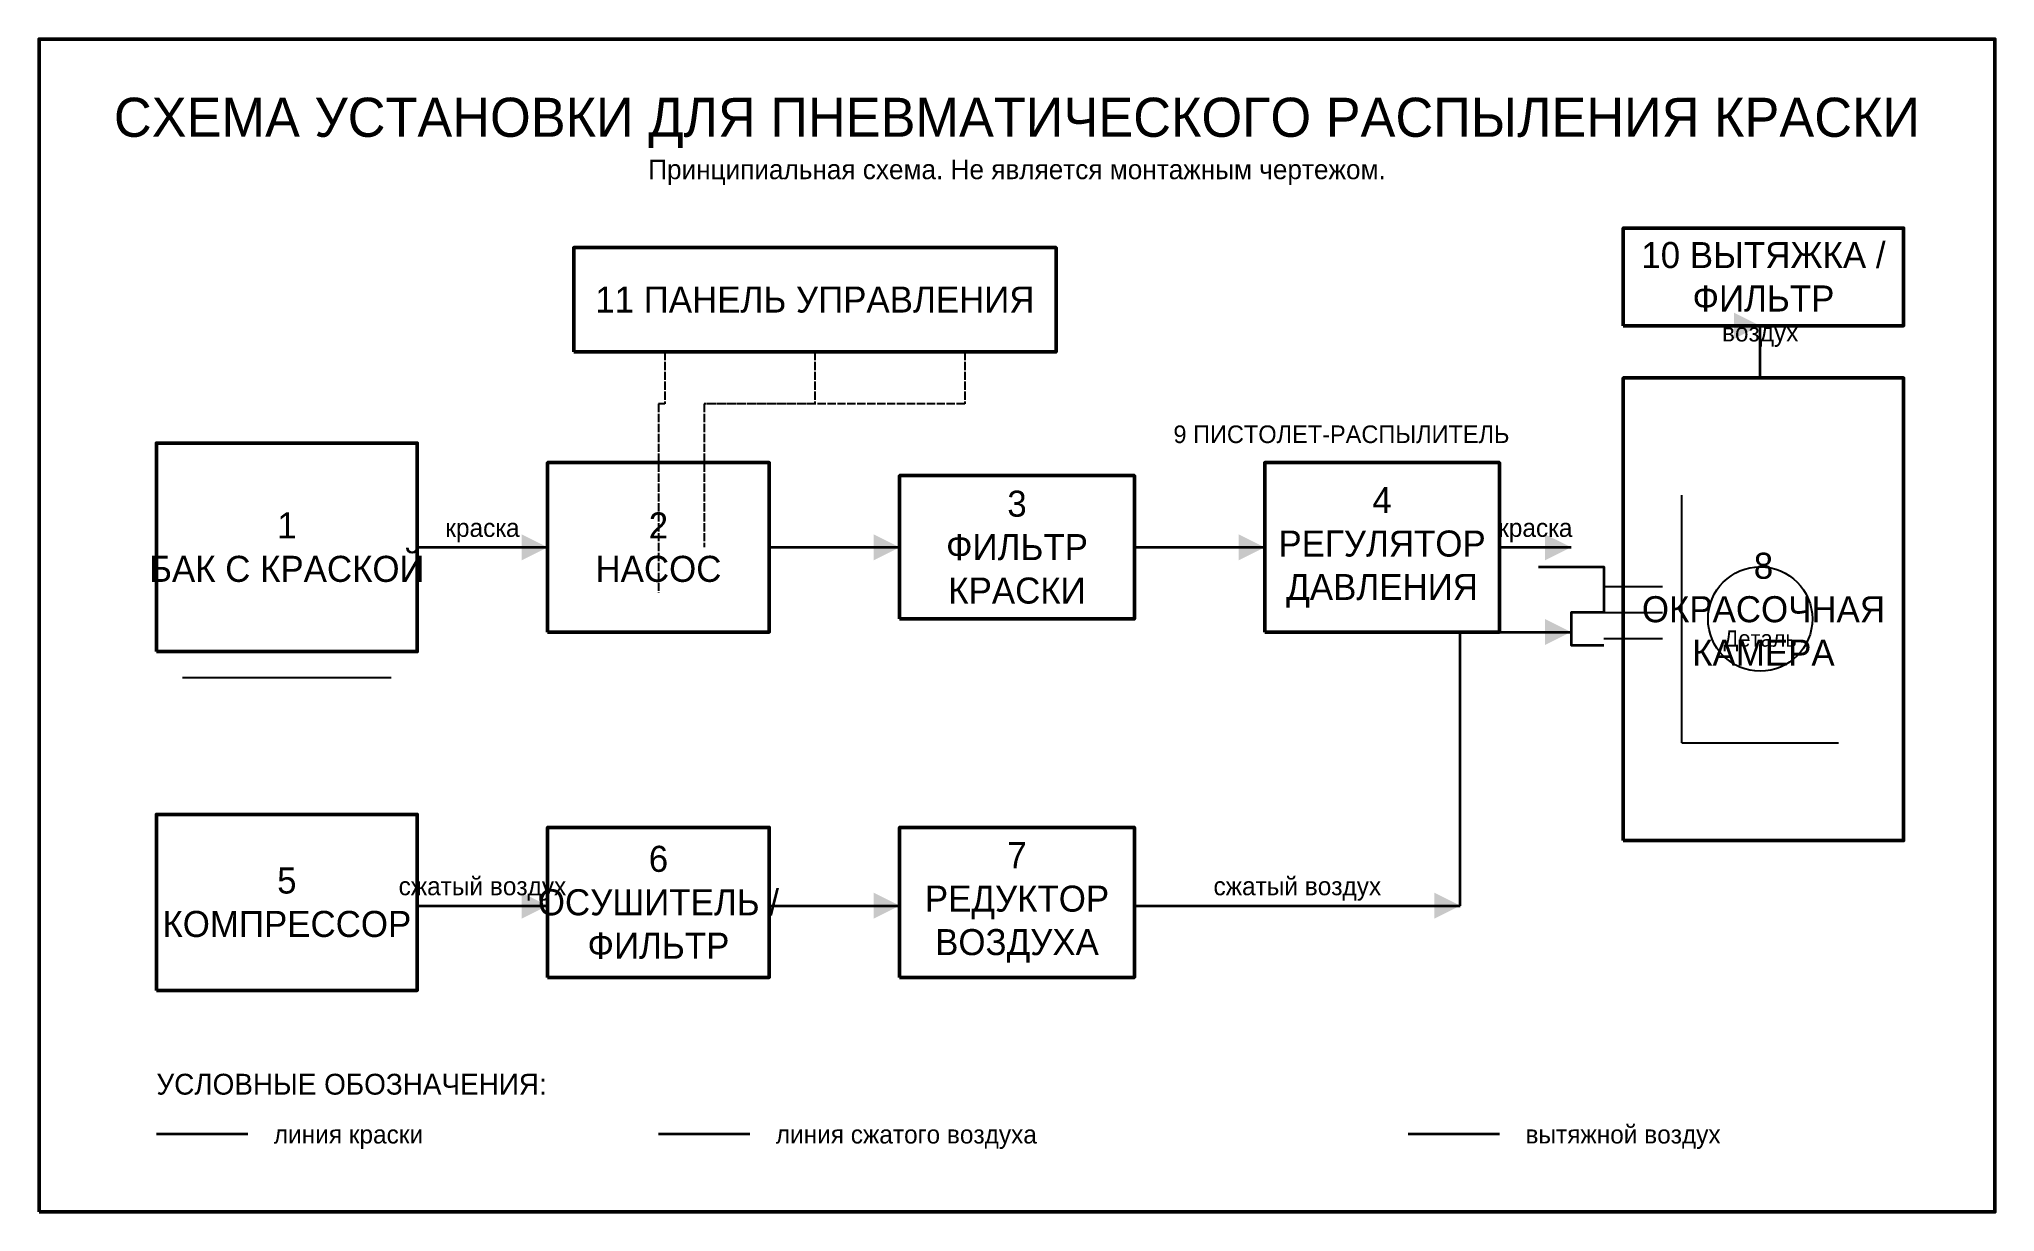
# Model space of a CAD drawing. Header units: millimetres. Extents: x 0 to 300, y 0 to 180.
import ezdxf
from ezdxf.enums import TextEntityAlignment as Align

# ---------------------------------------------------------------- set-up
doc = ezdxf.new("R2010")
doc.units = ezdxf.units.MM
doc.linetypes.add('DASHED', pattern=[1.524, 1.27, -0.254])
for name, color, linetype in [('AIR', 5, 'Continuous'), ('EQUIPMENT', 250, 'Continuous'), ('EXHAUST', 3, 'Continuous'), ('FRAME', 250, 'Continuous'), ('PAINT', 1, 'Continuous'), ('TEXT', 250, 'Continuous')]:
    doc.layers.add(name, color=color, linetype=linetype)

msp = doc.modelspace()

# ---------------------------------------------------------------- linework, layer by layer
at = {"layer": 'AIR', "lineweight": 35}
for p, q in [((218, 47), (218, 89)), ((218, 89), (235, 89)), ((58, 47), (78, 47)), ((112, 47), (132, 47)), ((168, 47), (218, 47)), ((95, 12), (109, 12))]:
    msp.add_line(p, q, dxfattribs=at)
at = {"layer": 'AIR'}
for points in [[(235, 89), (231, 91), (231, 87)], [(78, 47), (74, 49), (74, 45)], [(132, 47), (128, 49), (128, 45)], [(218, 47), (214, 49), (214, 45)]]:
    msp.add_solid(points, dxfattribs=at)
at = {"layer": 'EQUIPMENT'}
for p, q in [((252, 72), (252, 110)), ((22, 82), (54, 82)), ((252, 72), (276, 72))]:
    msp.add_line(p, q, dxfattribs=at)
at = {"layer": 'EQUIPMENT', "lineweight": 50}
for points in [[(243, 136), (286, 136), (286, 151), (243, 151), (243, 136)], [(82, 132), (156, 132), (156, 148), (82, 148), (82, 132)], [(243, 57), (286, 57), (286, 128), (243, 128), (243, 57)], [(18, 86), (58, 86), (58, 118), (18, 118), (18, 86)], [(78, 89), (112, 89), (112, 115), (78, 115), (78, 89)], [(188, 89), (224, 89), (224, 115), (188, 115), (188, 89)], [(132, 91), (168, 91), (168, 113), (132, 113), (132, 91)], [(18, 34), (58, 34), (58, 61), (18, 61), (18, 34)], [(78, 36), (112, 36), (112, 59), (78, 59), (78, 36)], [(132, 36), (168, 36), (168, 59), (132, 59), (132, 36)]]:
    msp.add_lwpolyline(points, dxfattribs=at)
at = {"layer": 'EQUIPMENT', "lineweight": 35}
msp.add_lwpolyline([(230, 99), (240, 99), (240, 92), (235, 92), (235, 87), (240, 87)], dxfattribs=at)
at = {"layer": 'EQUIPMENT'}
msp.add_circle((264, 91), 8, dxfattribs=at)
at = {"layer": 'EXHAUST', "lineweight": 35}
for p, q in [((264, 128), (264, 136)), ((210, 12), (224, 12))]:
    msp.add_line(p, q, dxfattribs=at)
at = {"layer": 'EXHAUST'}
msp.add_solid([(264, 136), (260, 138), (260, 134)], dxfattribs=at)
at = {"layer": 'FRAME', "lineweight": 50}
msp.add_lwpolyline([(0, 0), (300, 0), (300, 180), (0, 180), (0, 0)], dxfattribs=at)
at = {"layer": 'PAINT', "lineweight": 35}
for p, q in [((58, 102), (78, 102)), ((112, 102), (132, 102)), ((168, 102), (188, 102)), ((224, 102), (235, 102)), ((18, 12), (32, 12))]:
    msp.add_line(p, q, dxfattribs=at)
at = {"layer": 'PAINT'}
for p, q in [((240, 96), (249, 96)), ((240, 92), (249, 92)), ((240, 88), (249, 88))]:
    msp.add_line(p, q, dxfattribs=at)
for points in [[(78, 102), (74, 104), (74, 100)], [(132, 102), (128, 104), (128, 100)], [(188, 102), (184, 104), (184, 100)], [(235, 102), (231, 104), (231, 100)]]:
    msp.add_solid(points, dxfattribs=at)
at = {"layer": 'TEXT', "linetype": 'DASHED'}
for p, q in [((96, 132), (96, 124)), ((119, 132), (119, 124)), ((142, 132), (142, 124)), ((96, 124), (95, 124)), ((95, 124), (95, 95)), ((119, 124), (102, 124)), ((102, 124), (102, 102)), ((142, 124), (102, 124)), ((102, 124), (102, 102))]:
    msp.add_line(p, q, dxfattribs=at)

# ---------------------------------------------------------------- texts
at = {"layer": 'TEXT'}
for s, height, p in [('СХЕМА УСТАНОВКИ ДЛЯ ПНЕВМАТИЧЕСКОГО РАСПЫЛЕНИЯ КРАСКИ', 6, (150, 168)), ('Принципиальная схема. Не является монтажным чертежом.', 3, (150, 160)), ('воздух', 2.8, (264, 135)), ('краска', 2.8, (68, 105)), ('краска', 2.8, (229.5, 105)), ('Деталь', 2.5, (264, 88)), ('сжатый воздух', 2.8, (68, 50)), ('сжатый воздух', 2.8, (193, 50))]:
    msp.add_text(s, height=height, dxfattribs=at).set_placement(p, align=Align.MIDDLE_CENTER)
for s, height, p in [('9 ПИСТОЛЕТ-РАСПЫЛИТЕЛЬ', 2.7, (174, 118)), ('УСЛОВНЫЕ ОБОЗНАЧЕНИЯ:', 3.2, (18, 18)), ('линия краски', 2.8, (36, 10.5)), ('линия сжатого воздуха', 2.8, (113, 10.5)), ('вытяжной воздух', 2.8, (228, 10.5))]:
    msp.add_text(s, height=height, dxfattribs=at).set_placement(p)
at = {"layer": 'TEXT', "char_height": 4, "attachment_point": 5}
for s, insert in [('10 ВЫТЯЖКА /\\PФИЛЬТР', (264.5, 143.5)), ('11 ПАНЕЛЬ УПРАВЛЕНИЯ', (119, 140)), ('4\\PРЕГУЛЯТОР\\PДАВЛЕНИЯ', (206, 102)), ('3\\PФИЛЬТР\\PКРАСКИ', (150, 102)), ('1\\PБАК С КРАСКОЙ', (38, 102)), ('2\\PНАСОС', (95, 102)), ('8\\PОКРАСОЧНАЯ\\PКАМЕРА', (264.5, 92.5)), ('6\\PОСУШИТЕЛЬ /\\PФИЛЬТР', (95, 47.5)), ('7\\PРЕДУКТОР\\PВОЗДУХА', (150, 47.5)), ('5\\PКОМПРЕССОР', (38, 47.5))]:
    msp.add_mtext(s, dxfattribs=dict(at, insert=insert))

doc.saveas('drawing.dxf')
